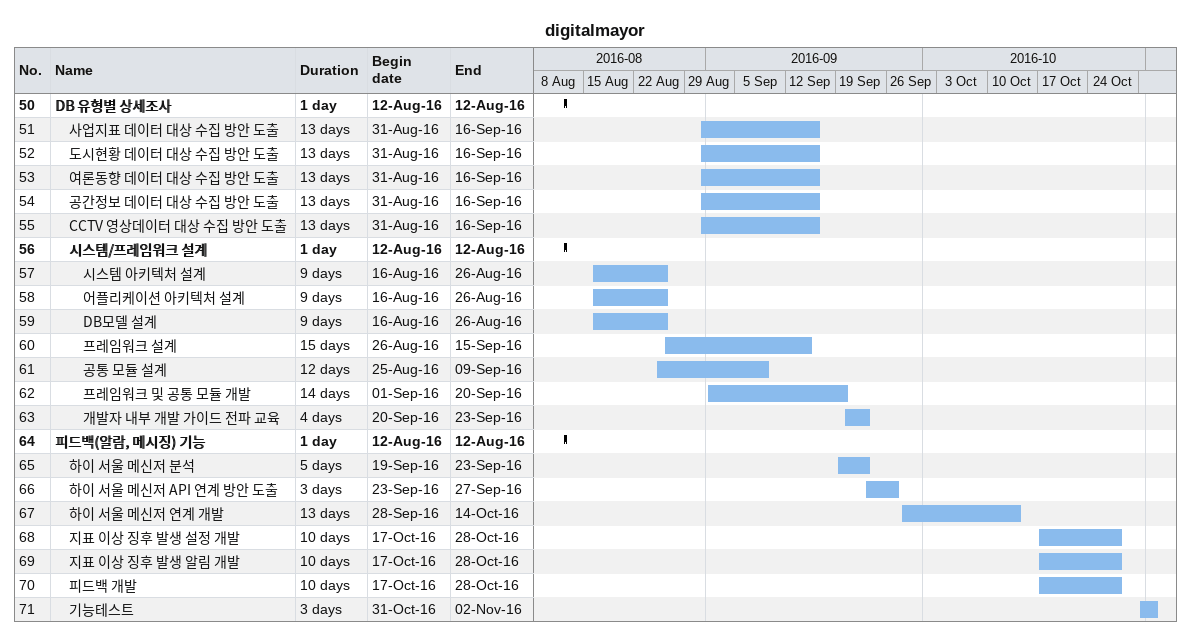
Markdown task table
digitalmayor

| ID | Level | Task | Duration | Start | Finish |
|---|---|---|---|---|---|
| 50 | 1 | **DB 유형별 상세조사** | 1d | 2016-08-12 | 2016-08-12 |
| 51 | 2 | 사업지표 데이터 대상 수집 방안 도출 | 13d | 2016-08-31 | 2016-09-16 |
| 52 | 2 | 도시현황 데이터 대상 수집 방안 도출 | 13d | 2016-08-31 | 2016-09-16 |
| 53 | 2 | 여론동향 데이터 대상 수집 방안 도출 | 13d | 2016-08-31 | 2016-09-16 |
| 54 | 2 | 공간정보 데이터 대상 수집 방안 도출 | 13d | 2016-08-31 | 2016-09-16 |
| 55 | 2 | CCTV 영상데이터 대상 수집 방안 도출 | 13d | 2016-08-31 | 2016-09-16 |
| 56 | 2 | **시스템/프레임워크 설계** | 1d | 2016-08-12 | 2016-08-12 |
| 57 | 3 | 시스템 아키텍처 설계 | 9d | 2016-08-16 | 2016-08-26 |
| 58 | 3 | 어플리케이션 아키텍처 설계 | 9d | 2016-08-16 | 2016-08-26 |
| 59 | 3 | DB모델 설계 | 9d | 2016-08-16 | 2016-08-26 |
| 60 | 3 | 프레임워크 설계 | 15d | 2016-08-26 | 2016-09-15 |
| 61 | 3 | 공통 모듈 설계 | 12d | 2016-08-25 | 2016-09-09 |
| 62 | 3 | 프레임워크 및 공통 모듈 개발 | 14d | 2016-09-01 | 2016-09-20 |
| 63 | 3 | 개발자 내부 개발 가이드 전파 교육 | 4d | 2016-09-20 | 2016-09-23 |
| 64 | 1 | **피드백(알람, 메시징) 기능** | 1d | 2016-08-12 | 2016-08-12 |
| 65 | 2 | 하이 서울 메신저 분석 | 5d | 2016-09-19 | 2016-09-23 |
| 66 | 2 | 하이 서울 메신저 API 연계 방안 도출 | 3d | 2016-09-23 | 2016-09-27 |
| 67 | 2 | 하이 서울 메신저 연계 개발 | 13d | 2016-09-28 | 2016-10-14 |
| 68 | 2 | 지표 이상 징후 발생 설정 개발 | 10d | 2016-10-17 | 2016-10-28 |
| 69 | 2 | 지표 이상 징후 발생 알림 개발 | 10d | 2016-10-17 | 2016-10-28 |
| 70 | 2 | 피드백 개발 | 10d | 2016-10-17 | 2016-10-28 |
| 71 | 2 | 기능테스트 | 3d | 2016-10-31 | 2016-11-02 |
